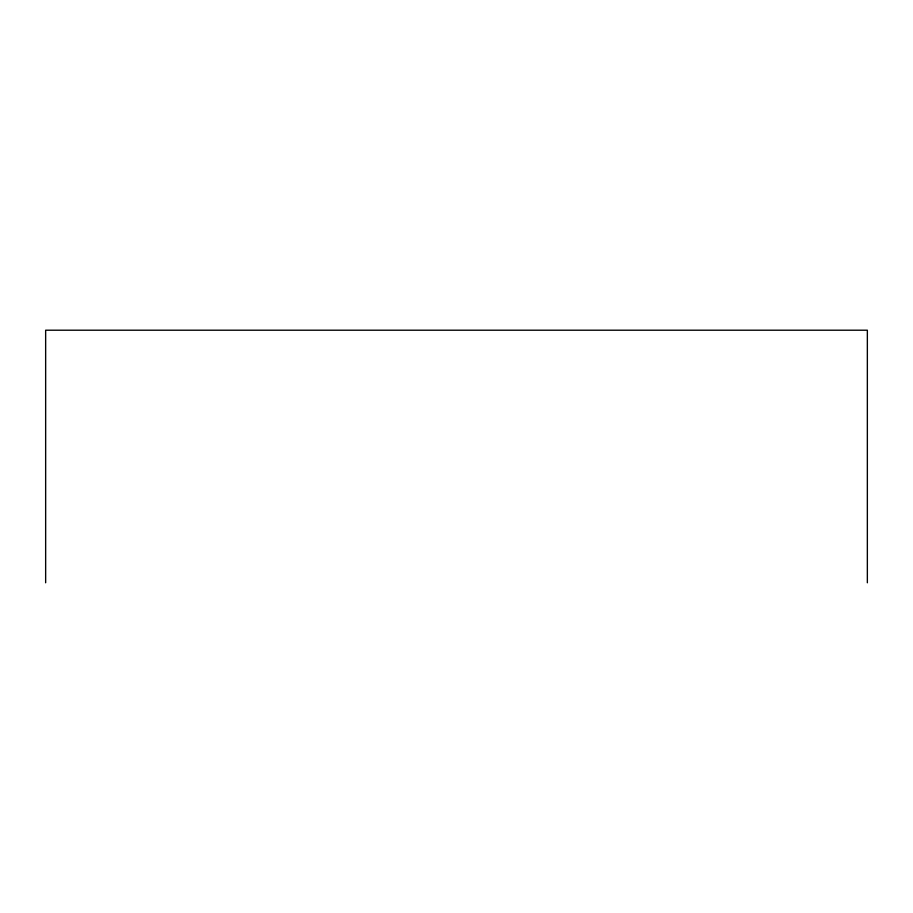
<?xml version="1.0" encoding="UTF-8"?>
<svg xmlns="http://www.w3.org/2000/svg" width="913" height="913" viewBox="0 0 913 913"><rect width="100%" height="100%" fill="white"/><g stroke="black" fill="none" stroke-linecap="round" stroke-linejoin="round"><path stroke-width="1.37" d="M867.35 582.791L867.35 330.209L45.65 330.209L45.65 582.791"/></g></svg>
